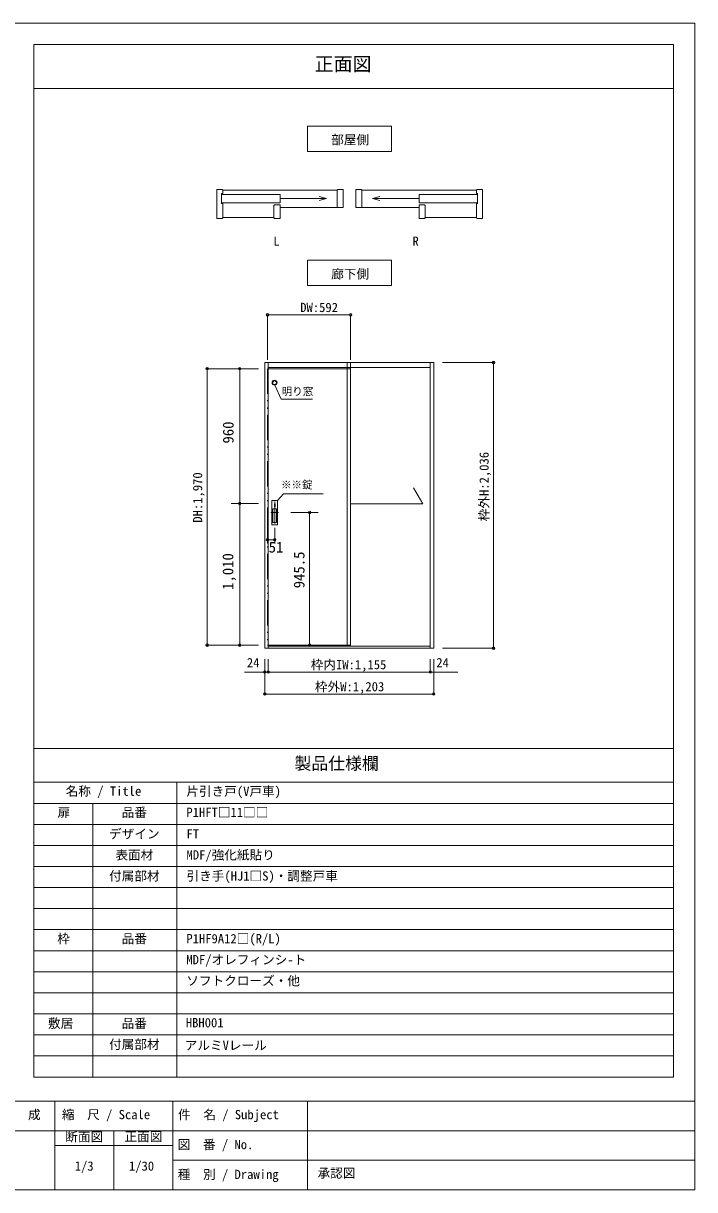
# Model space of a CAD drawing. Units: millimetres on the paper, enlarged 10 times, with parts at other scales. Extents: x -2000 to 11221, y -1870 to 1385.
# Drawn here: x 405 to 2000, y -1385 to 1385 of the extents above; entities that cross this region are included whole.
import ezdxf
from ezdxf.enums import TextEntityAlignment as Align

# ---------------------------------------------------------------- set-up
doc = ezdxf.new("R2010")
doc.units = ezdxf.units.MM
doc.header["$LTSCALE"] = 10
doc.header["$PDMODE"] = 32
doc.header["$PDSIZE"] = 6
doc.linetypes.add('DASHED_DOUBLE_DOTTED', pattern=[11, 6, -1.5, 0.25, -1.5, 0.25, -1.5])
doc.layers.add('1-1_0', color=7, linetype='Continuous', lineweight=18)
doc.layers.add('3-0', color=7, linetype='Continuous', lineweight=20)
doc.styles.add('ＭＳ ゴシック', font='')
doc.styles.get('ＭＳ ゴシック').set_extended_font_data('MS Gothic')

msp = doc.modelspace()

# ---------------------------------------------------------------- linework, layer by layer
at = {"layer": '1-1_0'}
for p, q in [((1950, 1335), (430, 1335)), ((430, -337.5), (430, 1335)), ((1950, -1117.5), (1950, 1335)), ((430, 1230), (1950, 1230)), ((430, -1117.5), (430, -337.5)), ((430, -337.5), (1950, -337.5)), ((430, -417.5), (1950, -417.5)), ((770, -1117.5), (770, -417.5)), ((430, -467.5), (1950, -467.5)), ((570, -1117.5), (570, -467.5)), ((430, -517.5), (1950, -517.5)), ((430, -567.5), (1950, -567.5)), ((430, -617.5), (1950, -617.5)), ((430, -667.5), (1950, -667.5)), ((430, -717.5), (1950, -717.5)), ((430, -767.5), (1950, -767.5)), ((430, -817.5), (1950, -817.5)), ((430, -867.5), (1950, -867.5)), ((430, -917.5), (1950, -917.5)), ((430, -967.5), (1950, -967.5)), ((430, -1017.5), (1950, -1017.5))]:
    msp.add_line(p, q, dxfattribs=at)
at = {"layer": '1-1_0', "lineweight": 20}
for p, q in [((430, -1067.5), (1950, -1067.5)), ((430, -1117.5), (1950, -1117.5)), ((2000, -1175), (-2000, -1175)), ((2000, -1175), (-2000, -1175)), ((480, -1175), (480, -1385)), ((760, -1175), (760, -1385)), ((1080, -1175), (1080, -1385)), ((2000, -1245), (-1190, -1245)), ((2000, -1245), (-1190, -1245)), ((620, -1245), (620, -1385)), ((760, -1280), (480, -1280)), ((2000, -1315), (760, -1315)), ((2000, -1315), (760, -1315)), ((-2000, -1385), (2000, -1385)), ((-2000, -1385), (2000, -1385))]:
    msp.add_line(p, q, dxfattribs=at)
at = {"layer": '1-1_0'}
msp.add_lwpolyline([(2000, -1385), (2000, 1385), (-2000, 1385), (-2000, -1385)], dxfattribs=at)
at = {"layer": '1-1_0', "lineweight": 20}
for points in [[(430, 1230), (1950, 1230), (430, 1230)], [(430, 1230), (430, -337.5), (430, 1230)]]:
    msp.add_lwpolyline(points, dxfattribs=at)
msp.add_lwpolyline([(430, 1230), (1950, 1230), (1950, -337.5), (430, -337.5)], close=True, dxfattribs=at)
at = {"layer": '3-0'}
for p, q in [((877.36, 990.19), (864.46, 990.19)), ((864.46, 921.79), (864.46, 990.19)), ((875.86, 980.59), (875.86, 957.04)), ((878.86, 980.59), (875.86, 980.59)), ((875.86, 978.79), (1014.87, 978.79)), ((878.86, 988.39), (1150.66, 988.39)), ((1014.87, 978.79), (1014.87, 958.99)), ((1125.21, 968.89), (1107.82, 973.55)), ((1150.66, 988.69), (1150.66, 947.59)), ((1165.06, 947.59), (1165.06, 990.19)), ((1195.06, 947.59), (1195.06, 990.19)), ((1209.46, 988.69), (1209.46, 947.59)), ((1481.26, 988.39), (1209.46, 988.39)), ((1234.91, 968.89), (1252.3, 973.55)), ((1484.26, 978.79), (1345.25, 978.79)), ((1345.25, 978.79), (1345.25, 958.99)), ((1481.26, 980.59), (1484.26, 980.59)), ((1482.76, 990.19), (1495.66, 990.19)), ((1484.26, 980.59), (1484.26, 957.04)), ((1495.66, 921.79), (1495.66, 990.19)), ((1014.87, 958.99), (875.86, 958.99)), ((875.86, 957.04), (878.86, 957.04)), ((1014.87, 968.89), (1125.21, 968.89)), ((1014.87, 921.79), (1014.87, 954.19)), ((1014.87, 947.59), (1165.06, 947.59)), ((1125.21, 968.89), (1107.82, 964.23)), ((1345.25, 947.59), (1195.06, 947.59)), ((1234.91, 968.89), (1252.3, 964.23)), ((1345.25, 968.89), (1234.91, 968.89)), ((1345.25, 958.99), (1484.26, 958.99)), ((1345.25, 921.79), (1345.25, 954.19)), ((1484.26, 957.04), (1481.26, 957.04)), ((877.36, 921.79), (864.46, 921.79)), ((878.86, 923.59), (1000.47, 923.59)), ((1481.26, 923.59), (1359.65, 923.59)), ((1482.76, 921.79), (1495.66, 921.79)), ((986.97, 579.59), (978.97, 579.59)), ((986.97, 579.59), (978.97, 579.59)), ((985.31, 564.82), (1182.64, 564.82)), ((986.97, 579.59), (1174.64, 579.59)), ((986.97, 567.59), (1174.64, 567.59)), ((1182.64, 579.59), (1174.64, 579.59)), ((1182.64, -93.85), (1182.64, 579.59)), ((1182.64, 579.59), (1379.97, 579.59)), ((1182.64, 569.92), (1182.64, -93.08)), ((1182.64, 567.59), (1182.64, -94.08)), ((1182.64, 567.59), (1371.97, 567.59)), ((1182.64, 564.82), (1182.64, -94.18)), ((1371.97, 579.59), (1371.97, 571.59)), ((1379.97, 579.59), (1371.97, 579.59)), ((1354.25, 244.09), (1331.69, 281.81)), ((993.06, 223.15), (1011.34, 223.15)), ((1002.31, 249.25), (1002.31, 196.98)), ((1002.31, 249.25), (1002.31, 196.98)), ((1002.31, 249.25), (1002.31, 196.98)), ((1182.64, 244.09), (1354.25, 244.09)), ((985.31, -91.85), (1182.64, -91.85)), ((986.97, -94.18), (986.97, -99.18)), ((986.97, -94.18), (1371.97, -94.18)), ((986.97, -99.18), (1371.97, -99.18)), ((1371.97, -94.18), (1371.97, -99.18))]:
    msp.add_line(p, q, dxfattribs=at)
at = {"layer": '3-0', "color": 4, "lineweight": 9}
for p, q in [((985.31, 692.67), (985.31, 585.51)), ((985.31, 692.67), (1182.64, 692.67)), ((1182.64, 692.67), (1182.64, 585.51)), ((841.59, 564.82), (958.36, 564.82)), ((841.59, 564.82), (841.59, -91.85)), ((899.08, 564.82), (963.54, 564.82)), ((919.08, 223.15), (919.08, 564.82)), ((1400.82, 579.59), (1522.16, 579.59)), ((1522.16, 579.59), (1522.16, -99.18)), ((1017.5, 492.39), (1002.16, 525.66)), ((1091.85, 492.39), (1017.5, 492.39)), ((1022.83, 267.59), (1008.97, 251.99)), ((1117.56, 267.59), (1022.83, 267.59)), ((899.08, 244.82), (963.54, 244.82)), ((919.08, -91.85), (919.08, 223.15)), ((1105.2, 223.15), (1040.74, 223.15)), ((1085.2, -91.85), (1085.2, 223.15)), ((985.31, 149.37), (985.31, 186.83)), ((1002.31, 149.37), (1002.31, 186.83)), ((1002.31, 158.52), (985.31, 158.52)), ((841.59, -91.85), (958.36, -91.85)), ((899.08, -91.85), (963.54, -91.85)), ((1113.31, -91.85), (1019.97, -91.85)), ((1105.2, -91.85), (1040.74, -91.85)), ((1400.82, -99.18), (1522.16, -99.18)), ((978.97, -124.9), (978.97, -155.57)), ((978.97, -124.9), (978.97, -155.57)), ((986.97, -124.9), (986.97, -155.57)), ((1371.97, -155.57), (1371.97, -124.9)), ((1379.97, -124.9), (1379.97, -155.57)), ((986.97, -155.57), (930.44, -155.57)), ((978.97, -155.57), (978.97, -207.9)), ((986.97, -155.57), (1436.97, -155.57)), ((1371.97, -155.57), (1428.5, -155.57)), ((1379.97, -207.9), (1379.97, -155.57)), ((978.97, -207.9), (1379.97, -207.9))]:
    msp.add_line(p, q, dxfattribs=at)
at = {"layer": '3-0', "linetype": 'DASHED_DOUBLE_DOTTED'}
msp.add_line((985.31, 564.82), (985.31, -91.85), dxfattribs=at)
at = {"layer": '3-0', "color": 3}
for p, q in [((1006.64, 231.99), (997.97, 231.99)), ((997.97, 231.99), (997.97, 199.32)), ((1001.47, 243.65), (1001.47, 236.99)), ((1003.14, 243.65), (1001.47, 243.65)), ((1003.14, 236.99), (1001.47, 236.99)), ((1002.97, 243.49), (1001.64, 243.49)), ((1001.64, 243.49), (1001.64, 240.32)), ((1002.97, 240.32), (1001.64, 240.32)), ((1001.97, 242.82), (1001.97, 240.99)), ((1002.64, 240.99), (1001.97, 240.99)), ((1002.97, 240.32), (1002.97, 243.49)), ((1003.14, 236.99), (1003.14, 243.65)), ((1006.64, 199.32), (1006.64, 231.99)), ((1006.64, 199.32), (997.97, 199.32))]:
    msp.add_line(p, q, dxfattribs=at)
at = {"layer": '3-0'}
for points in [[(1080.06, 1140.93), (1280.06, 1140.93), (1280.06, 1080.93), (1080.06, 1080.93)], [(1080.06, 762.25), (1280.06, 762.25), (1280.06, 822.25), (1080.06, 822.25)]]:
    msp.add_lwpolyline(points, close=True, dxfattribs=at)
for points in [[(877.36, 990.19), (878.86, 988.69), (878.86, 980.59)], [(1150.66, 988.69), (1152.16, 990.19), (1165.06, 990.19)], [(1209.46, 988.69), (1207.96, 990.19), (1195.06, 990.19)], [(1482.76, 990.19), (1481.26, 988.69), (1481.26, 980.59)], [(877.36, 921.79), (878.86, 923.29), (878.86, 957.04)], [(1000.47, 923.29), (1000.47, 952.69), (1001.97, 954.19), (1014.87, 954.19)], [(1359.65, 923.29), (1359.65, 952.69), (1358.15, 954.19), (1345.25, 954.19)], [(1482.76, 921.79), (1481.26, 923.29), (1481.26, 957.04)], [(1000.47, 923.29), (1001.97, 921.79), (1014.87, 921.79)], [(1359.65, 923.29), (1358.15, 921.79), (1345.25, 921.79)], [(978.97, 579.59), (978.97, -99.18), (986.97, -99.18), (986.97, 579.59)], [(1174.64, 579.59), (1174.64, -94.18), (1182.64, -94.18)], [(1174.64, 567.59), (1182.64, 567.59), (1182.64, -94.08)], [(1371.97, 579.59), (1371.97, -99.18), (1379.97, -99.18), (1379.97, 579.59)]]:
    msp.add_lwpolyline(points, dxfattribs=at)
at = {"layer": '3-0', "color": 3}
msp.add_lwpolyline([(995.64, 194.32), (1008.97, 194.32), (1008.97, 251.99), (995.64, 251.99)], close=True, dxfattribs=at)
msp.add_lwpolyline([(1002.64, 240.99), (1002.64, 242.82), (1001.97, 242.82)], dxfattribs=at)
for radius in [5.83, 4.5]:
    msp.add_circle((1001.97, 531.49), radius, dxfattribs=at)
at = {"layer": '3-0', "color": 4}
for p in [(985.31, 692.67), (1182.64, 692.67), (1522.16, 579.59), (841.59, 564.82), (919.08, 564.82), (919.08, 244.82), (1085.2, 223.15), (985.31, 158.52), (1002.31, 158.52), (841.59, -91.85), (919.08, -91.85), (1085.2, -91.85), (1522.16, -99.18), (978.97, -155.57), (986.97, -155.57), (1371.97, -155.57), (978.97, -207.9), (1379.97, -207.9)]:
    msp.add_point(p, dxfattribs=at)
at = {"layer": '3-0'}
msp.add_point((985.31, 158.52), dxfattribs=at)

# ---------------------------------------------------------------- texts
at = {"layer": '1-1_0', "style": 'ＭＳ ゴシック'}
for s, height, p in [('正面図', 32.99, (1097.24, 1261.98)), ('製品仕様欄', 29.33, (1049.4, -396.07)), ('名称 / Title', 21.99, (505.64, -456.06)), ('片引き戸(V戸車)', 21.99, (792.33, -456.36)), ('扉', 21.99, (486.33, -506.36)), ('品番', 21.99, (638.67, -506.36)), ('P1HFT□11□□', 21.99, (792.33, -506.36)), ('デザイン', 21.99, (608.75, -557.5)), ('FT', 21.99, (792.7, -557.5)), ('表面材', 21.99, (623.75, -607.5)), ('MDF/強化紙貼り', 21.99, (792.7, -607.5)), ('付属部材', 21.99, (608.75, -657.5)), ('引き手(HJ1□S)・調整戸車', 21.99, (792.7, -657.5)), ('枠', 21.99, (485.67, -806.36)), ('品番', 21.99, (638.67, -806.36)), ('P1HF9A12□(R/L)', 21.99, (792.33, -806.36)), ('MDF/オレフィンシ-ト', 21.99, (792.33, -856.36)), ('ソフトクローズ・他', 21.99, (792.33, -906.36)), ('敷居', 21.99, (463.65, -1007.36)), ('品番', 21.99, (638.75, -1007.5)), ('HBH001', 21.99, (791.06, -1005.99)), ('付属部材', 21.99, (608.75, -1057.5)), ('アルミVレール', 21.99, (788.47, -1059.75)), ('作\u3000成', 21.99, (356.17, -1224.21)), ('縮\u3000尺 / Scale', 21.99, (496.68, -1224.21)), ('件\u3000名 / Subject', 21.99, (772.61, -1224.24)), ('断面図', 21.99, (504.6, -1277.15)), ('正面図', 21.99, (645.4, -1276.44)), ('図\u3000番 / No.', 21.99, (771.77, -1295.35)), ('1/3', 21.99, (527.17, -1346.45)), ('1/30', 21.99, (655.92, -1346.45)), ('種\u3000別 / Drawing', 21.99, (771.94, -1366.29)), ('承認図', 21.99, (1104.03, -1363.1))]:
    msp.add_text(s, height=height, dxfattribs=at).set_placement(p, align=Align.BOTTOM_LEFT)
at = {"layer": '3-0', "style": 'ＭＳ ゴシック'}
for s, height, p in [('部屋側', 21.99, (1136.46, 1090.93)), ('L', 21.99, (998.92, 850.05)), ('R', 21.99, (1329.52, 850.05)), ('廊下側', 21.99, (1136.46, 772.25)), ('DW:592', 21.99, (1062.85, 692.67)), ('明り窓', 18.33, (1018.83, 496.08)), ('※※錠', 18.33, (1017.25, 274.49)), ('51', 25.66, (987.84, 120.44)), ('24', 21.99, (936.11, -150.9)), ('枠内IW:1,155', 21.99, (1087.84, -155.57)), ('24', 21.99, (1386.17, -150.9)), ('枠外W:1,203', 21.99, (1097.84, -207.9))]:
    msp.add_text(s, height=height, dxfattribs=at).set_placement(p, align=Align.BOTTOM_LEFT)
for s, height, p in [('960', 25.66, (912.34, 387.01)), ('枠外H:2,036', 21.99, (1517.16, 202.42)), ('DH:1,970', 21.99, (836.59, 198.99)), ('1,010', 25.66, (911.58, 39.4)), ('945.5', 25.66, (1080.73, 43.21))]:
    msp.add_text(s, height=height, rotation=90, dxfattribs=at).set_placement(p, align=Align.BOTTOM_LEFT)

doc.saveas('drawing.dxf')
